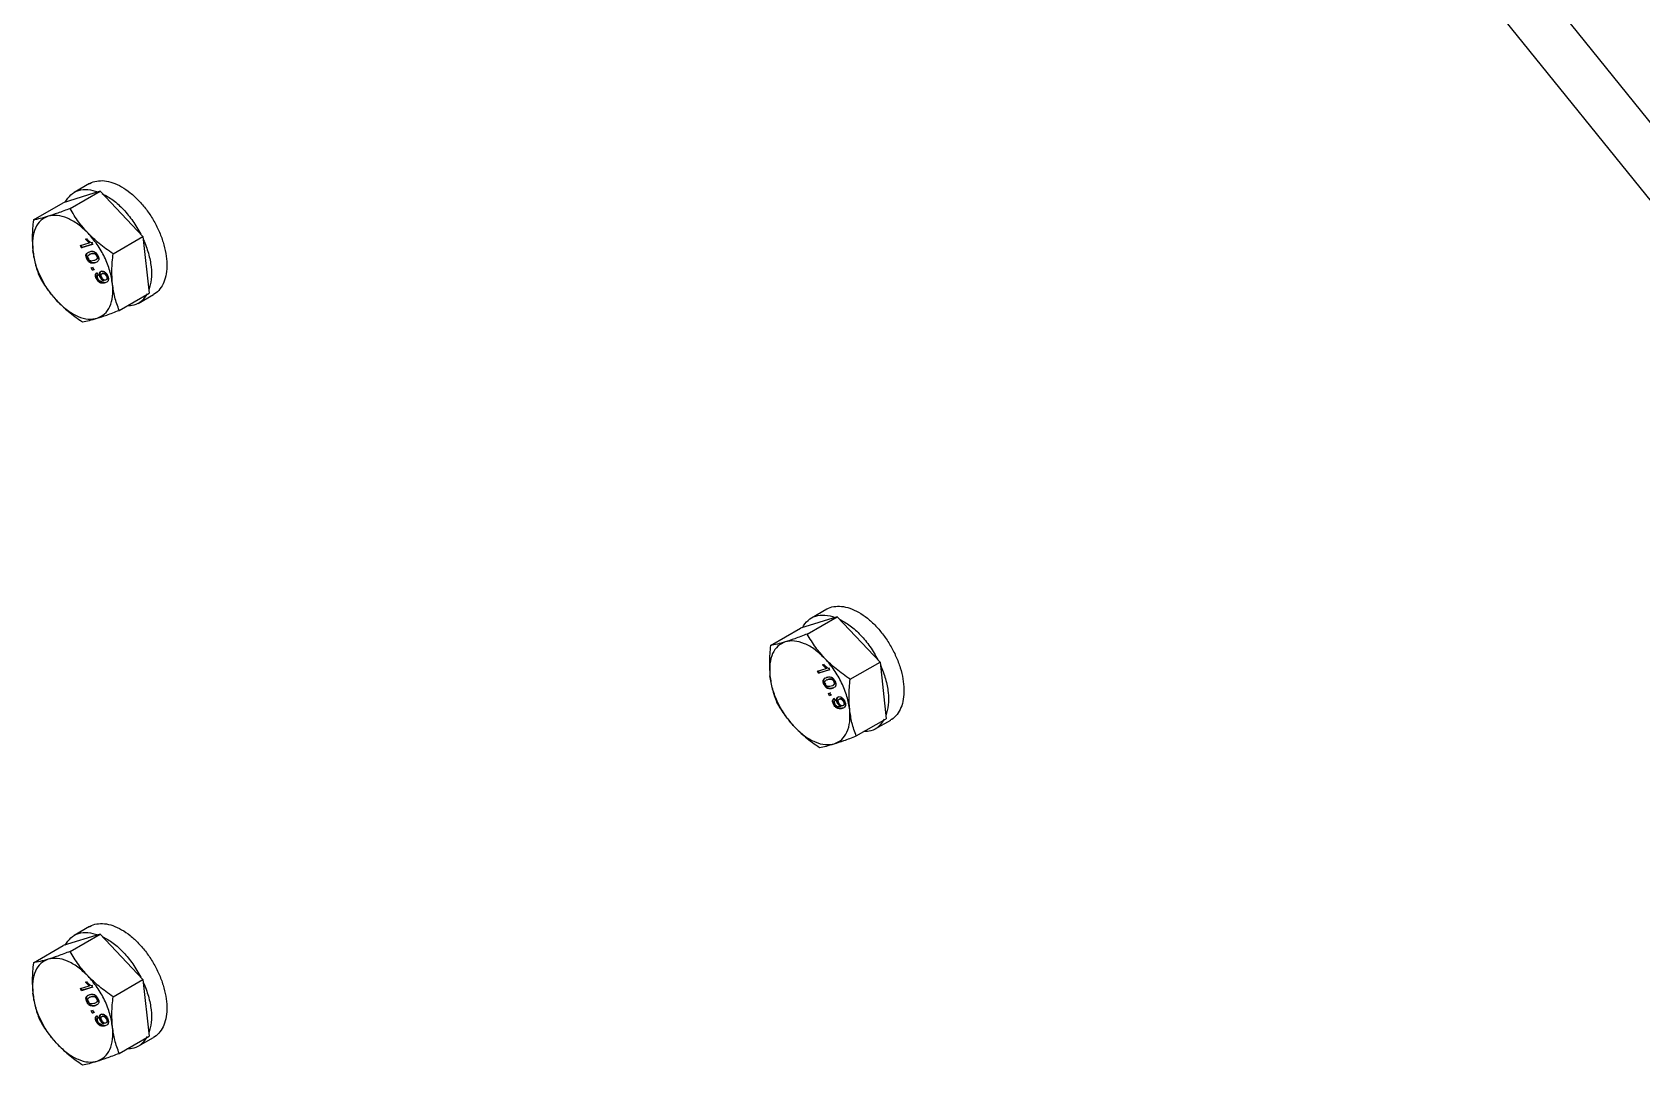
# Model space of a CAD drawing. Header units: millimetres. Extents: x 861 to 27901, y 673 to 17923.
# Drawn here: x 23263.9 to 23600.6, y 7633 to 7849 of the extents above; entities that cross this region are included whole.
import ezdxf

# ---------------------------------------------------------------- set-up
doc = ezdxf.new("R2010")
doc.units = ezdxf.units.MM
doc.header["$LTSCALE"] = 33.3

msp = doc.modelspace()

# ---------------------------------------------------------------- linework, layer by layer
at = {"color": 7, "linetype": 'Continuous', "lineweight": 25}
for p, q in [((23734.23, 7666.72), (23451.48, 8017.06)), ((23725.26, 7661.54), (23442.51, 8011.88)), ((23278.12, 7815.71), (23270.43, 7813.31)), ((23271.87, 7812.1), (23278.12, 7815.71)), ((23275.93, 7817.31), (23272.71, 7815.45)), ((23278.12, 7815.71), (23287.1, 7806.25)), ((23264.17, 7809.7), (23270.43, 7813.31)), ((23274.04, 7804.36), (23275.82, 7804.91)), ((23274.04, 7804.36), (23274.18, 7804.44)), ((23274.26, 7803.89), (23274.04, 7804.36)), ((23274.4, 7803.97), (23274.18, 7804.44)), ((23276.55, 7804.6), (23274.26, 7803.89)), ((23274.26, 7803.89), (23274.4, 7803.97)), ((23276.51, 7804.62), (23274.4, 7803.97)), ((23275.08, 7805.65), (23275.35, 7805.73)), ((23275.08, 7805.65), (23275.22, 7805.73)), ((23275.82, 7804.91), (23275.08, 7805.65)), ((23275.96, 7804.99), (23275.22, 7805.73)), ((23275.35, 7805.73), (23275.49, 7805.81)), ((23275.82, 7804.91), (23275.96, 7804.99)), ((23276.54, 7804.98), (23276.4, 7804.9)), ((23276.4, 7804.9), (23276.55, 7804.6)), ((23276.55, 7804.6), (23276.69, 7804.68)), ((23280.84, 7802.64), (23287.1, 7806.25)), ((23287.1, 7806.25), (23288.38, 7794.4)), ((23275.19, 7802.42), (23275.33, 7802.5)), ((23275.5, 7801.62), (23275.36, 7801.54)), ((23275.76, 7801.7), (23275.62, 7801.62)), ((23275.98, 7802.55), (23275.84, 7802.46)), ((23275.95, 7803.07), (23276.09, 7803.15)), ((23275.99, 7802.52), (23276.32, 7802.68)), ((23276.32, 7802.68), (23276.18, 7802.6)), ((23277.02, 7802.62), (23277.16, 7802.7)), ((23277.2, 7801.34), (23277.34, 7801.42)), ((23277.55, 7802.26), (23277.41, 7802.18)), ((23277.67, 7802.26), (23277.81, 7802.34)), ((23276.29, 7799.68), (23276.58, 7799.77)), ((23276.29, 7799.68), (23276.43, 7799.76)), ((23276.52, 7799.21), (23276.29, 7799.68)), ((23276.81, 7799.3), (23276.52, 7799.21)), ((23276.52, 7799.21), (23276.66, 7799.29)), ((23276.58, 7799.77), (23276.72, 7799.85)), ((23276.58, 7799.77), (23276.81, 7799.3)), ((23276.79, 7799.33), (23276.66, 7799.29)), ((23276.95, 7799.38), (23276.81, 7799.3)), ((23277.33, 7797.44), (23277.47, 7797.53)), ((23277.43, 7798.63), (23277.57, 7798.72)), ((23277.43, 7798.63), (23277.69, 7798.18)), ((23277.61, 7797.5), (23277.75, 7797.58)), ((23277.69, 7798.18), (23277.83, 7798.26)), ((23278.14, 7797.72), (23278.28, 7797.8)), ((23278.38, 7798.98), (23278.52, 7799.06)), ((23278.42, 7798.39), (23278.42, 7798.39)), ((23278.47, 7797.66), (23278.62, 7797.74)), ((23278.73, 7798.59), (23278.59, 7798.51)), ((23279.43, 7797.19), (23279.29, 7797.11)), ((23279.59, 7798.03), (23279.45, 7797.95)), ((23279.47, 7797.23), (23279.61, 7797.31)), ((23279.67, 7798.1), (23279.81, 7798.18)), ((23278.79, 7796.96), (23278.93, 7797.04)), ((23278.79, 7796.96), (23278.84, 7796.98)), ((23278.84, 7796.98), (23278.98, 7797.06)), ((23278.93, 7797.04), (23278.98, 7797.06)), ((23282.12, 7790.79), (23288.38, 7794.4)), ((23286.1, 7792.26), (23289.32, 7794.12)), ((23432.3, 7726.71), (23424.6, 7724.31)), ((23426.04, 7723.1), (23432.3, 7726.71)), ((23430.1, 7728.3), (23426.89, 7726.45)), ((23432.3, 7726.71), (23441.27, 7717.25)), ((23418.35, 7720.7), (23424.6, 7724.31)), ((23429.25, 7716.64), (23429.52, 7716.73)), ((23429.25, 7716.64), (23429.39, 7716.73)), ((23429.99, 7715.91), (23429.25, 7716.64)), ((23430.13, 7715.99), (23429.39, 7716.73)), ((23429.52, 7716.73), (23429.66, 7716.81)), ((23435.02, 7713.64), (23441.27, 7717.25)), ((23441.27, 7717.25), (23442.56, 7705.39)), ((23428.21, 7715.35), (23429.99, 7715.91)), ((23428.21, 7715.35), (23428.35, 7715.43)), ((23428.44, 7714.89), (23428.21, 7715.35)), ((23428.58, 7714.97), (23428.35, 7715.43)), ((23430.72, 7715.6), (23428.44, 7714.89)), ((23428.44, 7714.89), (23428.58, 7714.97)), ((23430.68, 7715.62), (23428.58, 7714.97)), ((23429.36, 7713.42), (23429.5, 7713.5)), ((23429.99, 7715.91), (23430.13, 7715.99)), ((23430.15, 7713.54), (23430.01, 7713.46)), ((23430.13, 7714.07), (23430.27, 7714.15)), ((23430.17, 7713.52), (23430.49, 7713.68)), ((23430.49, 7713.68), (23430.35, 7713.6)), ((23430.72, 7715.98), (23430.58, 7715.9)), ((23430.58, 7715.9), (23430.72, 7715.6)), ((23430.72, 7715.6), (23430.86, 7715.68)), ((23431.19, 7713.62), (23431.33, 7713.7)), ((23431.72, 7713.26), (23431.58, 7713.18)), ((23431.85, 7713.26), (23431.99, 7713.34)), ((23429.68, 7712.62), (23429.54, 7712.54)), ((23429.94, 7712.7), (23429.8, 7712.62)), ((23430.47, 7710.67), (23430.76, 7710.77)), ((23430.47, 7710.67), (23430.61, 7710.76)), ((23430.69, 7710.21), (23430.47, 7710.67)), ((23430.98, 7710.3), (23430.69, 7710.21)), ((23430.69, 7710.21), (23430.83, 7710.29)), ((23430.76, 7710.77), (23430.9, 7710.85)), ((23430.76, 7710.77), (23430.98, 7710.3)), ((23430.97, 7710.33), (23430.83, 7710.29)), ((23431.12, 7710.38), (23430.98, 7710.3)), ((23431.37, 7712.33), (23431.51, 7712.41)), ((23431.61, 7709.63), (23431.75, 7709.71)), ((23432.55, 7709.98), (23432.69, 7710.06)), ((23431.51, 7708.44), (23431.65, 7708.52)), ((23431.61, 7709.63), (23431.86, 7709.17)), ((23431.78, 7708.5), (23431.92, 7708.58)), ((23431.86, 7709.17), (23432, 7709.25)), ((23432.32, 7708.72), (23432.46, 7708.8)), ((23432.6, 7709.39), (23432.59, 7709.39)), ((23432.65, 7708.65), (23432.79, 7708.74)), ((23432.9, 7709.59), (23432.76, 7709.51)), ((23432.96, 7707.95), (23433.1, 7708.03)), ((23432.96, 7707.95), (23433.02, 7707.97)), ((23433.02, 7707.97), (23433.16, 7708.05)), ((23433.1, 7708.03), (23433.16, 7708.05)), ((23433.6, 7708.19), (23433.46, 7708.11)), ((23433.76, 7709.02), (23433.62, 7708.94)), ((23433.64, 7708.23), (23433.78, 7708.31)), ((23433.85, 7709.1), (23433.99, 7709.18)), ((23436.3, 7701.78), (23442.56, 7705.39)), ((23440.27, 7703.26), (23443.49, 7705.12)), ((23278.12, 7660.33), (23270.43, 7657.94)), ((23271.87, 7656.72), (23278.12, 7660.33)), ((23275.93, 7661.93), (23272.71, 7660.07)), ((23278.12, 7660.33), (23287.1, 7650.88)), ((23264.17, 7654.32), (23270.43, 7657.94)), ((23274.04, 7648.98), (23275.82, 7649.53)), ((23274.04, 7648.98), (23274.18, 7649.06)), ((23274.4, 7648.59), (23274.18, 7649.06)), ((23276.55, 7649.22), (23274.26, 7648.51)), ((23276.51, 7649.25), (23274.4, 7648.59)), ((23275.08, 7650.27), (23275.35, 7650.36)), ((23275.08, 7650.27), (23275.22, 7650.35)), ((23275.82, 7649.53), (23275.08, 7650.27)), ((23275.96, 7649.62), (23275.22, 7650.35)), ((23275.35, 7650.36), (23275.49, 7650.44)), ((23275.82, 7649.53), (23275.96, 7649.62)), ((23276.54, 7649.61), (23276.4, 7649.52)), ((23276.4, 7649.52), (23276.55, 7649.22)), ((23276.55, 7649.22), (23276.69, 7649.3)), ((23280.84, 7647.26), (23287.1, 7650.88)), ((23287.1, 7650.88), (23288.38, 7639.02)), ((23274.26, 7648.51), (23274.04, 7648.98)), ((23274.26, 7648.51), (23274.4, 7648.59)), ((23275.19, 7647.05), (23275.33, 7647.13)), ((23275.5, 7646.24), (23275.36, 7646.16)), ((23275.76, 7646.33), (23275.62, 7646.25)), ((23275.98, 7647.17), (23275.84, 7647.09)), ((23275.95, 7647.69), (23276.09, 7647.77)), ((23275.99, 7647.14), (23276.32, 7647.31)), ((23276.32, 7647.31), (23276.18, 7647.23)), ((23277.02, 7647.24), (23277.16, 7647.32)), ((23277.2, 7645.96), (23277.34, 7646.04)), ((23277.55, 7646.89), (23277.41, 7646.81)), ((23277.67, 7646.88), (23277.81, 7646.97)), ((23276.29, 7644.3), (23276.58, 7644.39)), ((23276.29, 7644.3), (23276.43, 7644.38)), ((23276.52, 7643.83), (23276.29, 7644.3)), ((23276.81, 7643.93), (23276.52, 7643.83)), ((23276.52, 7643.83), (23276.66, 7643.91)), ((23276.58, 7644.39), (23276.72, 7644.47)), ((23276.58, 7644.39), (23276.81, 7643.93)), ((23276.79, 7643.96), (23276.66, 7643.91)), ((23276.95, 7644.01), (23276.81, 7643.93)), ((23277.43, 7643.26), (23277.57, 7643.34)), ((23277.43, 7643.26), (23277.69, 7642.8)), ((23277.69, 7642.8), (23277.83, 7642.88)), ((23278.14, 7642.34), (23278.28, 7642.42)), ((23278.38, 7643.61), (23278.52, 7643.69)), ((23278.42, 7643.02), (23278.42, 7643.01)), ((23278.47, 7642.28), (23278.62, 7642.36)), ((23278.73, 7643.22), (23278.59, 7643.13)), ((23279.59, 7642.65), (23279.45, 7642.57)), ((23279.67, 7642.72), (23279.81, 7642.81)), ((23277.33, 7642.07), (23277.47, 7642.15)), ((23277.61, 7642.13), (23277.75, 7642.21)), ((23278.79, 7641.58), (23278.93, 7641.66)), ((23278.79, 7641.58), (23278.84, 7641.6)), ((23278.84, 7641.6), (23278.98, 7641.68)), ((23278.93, 7641.66), (23278.98, 7641.68)), ((23279.43, 7641.82), (23279.29, 7641.74)), ((23279.47, 7641.85), (23279.61, 7641.93)), ((23282.12, 7635.41), (23288.38, 7639.02)), ((23286.1, 7636.88), (23289.32, 7638.74))]:
    msp.add_line(p, q, dxfattribs=at)
for points, knots in [([(23275.94, 7817.3), (23275.95, 7817.31), (23276.36, 7817.64), (23277.4, 7817.89), (23279.01, 7817.98), (23280.78, 7817.57), (23282.61, 7816.72), (23284.44, 7815.46), (23286.21, 7813.83), (23287.84, 7811.9), (23289.28, 7809.74), (23290.46, 7807.43), (23291.36, 7805.05), (23291.93, 7802.7), (23292.15, 7800.46), (23292.01, 7798.42), (23291.53, 7796.64), (23290.69, 7795.25), (23289.92, 7794.41), (23289.38, 7794.18), (23289.3, 7794.15)], [0, 0, 0, 0, 0.002895, 0.064551, 0.126207, 0.187863, 0.249519, 0.311175, 0.372831, 0.434487, 0.496143, 0.557799, 0.619455, 0.681111, 0.742767, 0.804423, 0.866079, 0.927735, 0.989391, 1, 1, 1, 1]), ([(23271.87, 7812.1), (23270.97, 7811.76), (23269.29, 7811.12), (23267.91, 7810.67), (23267.27, 7810.47)], [0, 0, 0, 0, 0.532771, 1, 1, 1, 1]), ([(23275.6, 7806.94), (23274.93, 7807.7), (23273.48, 7809.35), (23272.43, 7811.14), (23271.87, 7812.1)], [0, 0, 0, 0, 0.467229, 1, 1, 1, 1]), ([(23264.17, 7809.7), (23264.06, 7808.53), (23263.85, 7806.35), (23263.99, 7804.3), (23264.06, 7803.34)], [0, 0, 0, 0, 0.532771, 1, 1, 1, 1]), ([(23267.27, 7810.47), (23266.69, 7810.3), (23265.46, 7809.93), (23264.62, 7809.78), (23264.17, 7809.7)], [0, 0, 0, 0, 0.467229, 1, 1, 1, 1]), ([(23275.35, 7805.73), (23275.51, 7805.55), (23275.85, 7805.19), (23276.22, 7805), (23276.4, 7804.9)], [0, 0, 0, 0, 0.500866, 1, 1, 1, 1]), ([(23280.84, 7802.64), (23279.83, 7803.34), (23277.94, 7804.65), (23276.35, 7806.21), (23275.6, 7806.94)], [0, 0, 0, 0, 0.532771, 1, 1, 1, 1]), ([(23264.06, 7803.34), (23264.2, 7802.42), (23264.49, 7800.45), (23265.12, 7798.75), (23265.45, 7797.85)], [0, 0, 0, 0, 0.4672291, 1, 1, 1, 1]), ([(23275.36, 7801.54), (23275.29, 7801.7), (23275.2, 7801.93), (23275.17, 7802.19), (23275.17, 7802.33), (23275.18, 7802.39), (23275.19, 7802.42)], [0, 0, 0, 0, 0.498795, 0.749148, 0.874576, 1, 1, 1, 1]), ([(23275.19, 7802.42), (23275.23, 7802.51), (23275.3, 7802.69), (23275.56, 7802.92), (23275.8, 7803.01), (23275.95, 7803.07)], [0, 0, 0, 0, 0.249754, 0.499871, 1, 1, 1, 1]), ([(23275.5, 7801.62), (23275.44, 7801.78), (23275.34, 7802.01), (23275.3, 7802.31), (23275.32, 7802.44), (23275.33, 7802.5)], [0, 0, 0, 0, 0.499036, 0.74951, 1, 1, 1, 1]), ([(23275.33, 7802.5), (23275.37, 7802.59), (23275.44, 7802.77), (23275.57, 7802.88), (23275.64, 7802.93)], [0, 0, 0, 0, 0.499636, 1, 1, 1, 1]), ([(23277.08, 7800.73), (23276.95, 7800.7), (23276.68, 7800.63), (23276.31, 7800.65), (23275.98, 7800.78), (23275.74, 7800.97), (23275.52, 7801.23), (23275.41, 7801.44), (23275.36, 7801.54)], [0, 0, 0, 0, 0.2504758, 0.5003474, 0.6257683, 0.7501762, 0.8749697, 1, 1, 1, 1]), ([(23277.22, 7800.81), (23277.09, 7800.78), (23276.82, 7800.71), (23276.45, 7800.73), (23276.12, 7800.86), (23275.88, 7801.05), (23275.66, 7801.31), (23275.55, 7801.52), (23275.5, 7801.62)], [0, 0, 0, 0, 0.2504715, 0.5003388, 0.6261881, 0.7501805, 0.8749718, 1, 1, 1, 1]), ([(23275.62, 7801.62), (23275.59, 7801.7), (23275.53, 7801.85), (23275.53, 7802.06), (23275.57, 7802.24), (23275.76, 7802.46), (23275.99, 7802.54), (23276.18, 7802.6)], [0, 0, 0, 0, 0.124696, 0.249462, 0.374432, 0.499637, 1, 1, 1, 1]), ([(23276.85, 7801.2), (23276.67, 7801.14), (23276.43, 7801.08), (23276.1, 7801.14), (23275.92, 7801.24), (23275.75, 7801.4), (23275.67, 7801.55), (23275.62, 7801.62)], [0, 0, 0, 0, 0.5004095, 0.6256126, 0.7505797, 0.8753437, 1, 1, 1, 1]), ([(23275.95, 7803.07), (23276.08, 7803.1), (23276.35, 7803.17), (23276.73, 7803.15), (23277.05, 7803.02), (23277.3, 7802.83), (23277.51, 7802.57), (23277.62, 7802.36), (23277.67, 7802.26)], [0, 0, 0, 0, 0.250482, 0.500346, 0.631705, 0.750221, 0.874987, 1, 1, 1, 1]), ([(23276.18, 7802.6), (23276.31, 7802.64), (23276.5, 7802.69), (23276.78, 7802.7), (23276.94, 7802.65), (23277.02, 7802.62)], [0, 0, 0, 0, 0.500372, 0.750515, 1, 1, 1, 1]), ([(23276.32, 7802.68), (23276.45, 7802.72), (23276.64, 7802.77), (23276.92, 7802.78), (23277.08, 7802.73), (23277.16, 7802.7)], [0, 0, 0, 0, 0.500372, 0.750515, 1, 1, 1, 1]), ([(23277.41, 7802.18), (23277.44, 7802.11), (23277.5, 7801.96), (23277.51, 7801.74), (23277.47, 7801.57), (23277.27, 7801.34), (23277.04, 7801.26), (23276.85, 7801.2)], [0, 0, 0, 0, 0.124745, 0.249484, 0.374471, 0.499648, 1, 1, 1, 1]), ([(23277.02, 7802.62), (23277.05, 7802.6), (23277.13, 7802.55), (23277.24, 7802.45), (23277.33, 7802.32), (23277.38, 7802.23), (23277.41, 7802.18)], [0, 0, 0, 0, 0.250158, 0.500156, 0.750032, 1, 1, 1, 1]), ([(23277.67, 7802.26), (23277.72, 7802.16), (23277.81, 7801.95), (23277.87, 7801.63), (23277.85, 7801.36), (23277.64, 7800.96), (23277.33, 7800.83), (23277.08, 7800.73)], [0, 0, 0, 0, 0.125373, 0.250644, 0.375698, 0.501113, 1, 1, 1, 1]), ([(23277.16, 7802.7), (23277.19, 7802.68), (23277.27, 7802.63), (23277.38, 7802.53), (23277.46, 7802.43), (23277.51, 7802.33), (23277.54, 7802.29), (23277.55, 7802.26)], [0, 0, 0, 0, 0.250055, 0.499949, 0.749722, 0.874857, 1, 1, 1, 1]), ([(23277.55, 7802.26), (23277.58, 7802.19), (23277.64, 7802.04), (23277.65, 7801.82), (23277.61, 7801.65), (23277.5, 7801.51), (23277.39, 7801.47), (23277.32, 7801.44)], [0, 0, 0, 0, 0.183123, 0.366237, 0.549716, 0.733474, 1, 1, 1, 1]), ([(23280.73, 7796.28), (23280.66, 7797.24), (23280.52, 7799.29), (23280.73, 7801.47), (23280.84, 7802.64)], [0, 0, 0, 0, 0.467229, 1, 1, 1, 1]), ([(23265.45, 7797.85), (23266.01, 7796.89), (23267.06, 7795.09), (23268.51, 7793.45), (23269.19, 7792.68)], [0, 0, 0, 0, 0.532771, 1, 1, 1, 1]), ([(23277.33, 7797.44), (23277.28, 7797.57), (23277.19, 7797.77), (23277.15, 7798.02), (23277.15, 7798.25), (23277.23, 7798.49), (23277.37, 7798.59), (23277.43, 7798.63)], [0, 0, 0, 0, 0.249859, 0.375718, 0.500481, 0.749846, 1, 1, 1, 1]), ([(23277.47, 7797.53), (23277.42, 7797.65), (23277.33, 7797.85), (23277.29, 7798.1), (23277.29, 7798.33), (23277.37, 7798.57), (23277.51, 7798.67), (23277.57, 7798.72)], [0, 0, 0, 0, 0.249859, 0.375956, 0.500482, 0.749847, 1, 1, 1, 1]), ([(23279.17, 7796.54), (23279.03, 7796.5), (23278.75, 7796.43), (23278.34, 7796.46), (23277.99, 7796.63), (23277.74, 7796.84), (23277.51, 7797.12), (23277.39, 7797.34), (23277.33, 7797.44)], [0, 0, 0, 0, 0.2504849, 0.5001185, 0.6278992, 0.7500924, 0.8749937, 1, 1, 1, 1]), ([(23279.31, 7796.62), (23279.17, 7796.58), (23278.89, 7796.51), (23278.48, 7796.54), (23278.13, 7796.71), (23277.88, 7796.92), (23277.65, 7797.2), (23277.53, 7797.42), (23277.47, 7797.53)], [0, 0, 0, 0, 0.250485, 0.500118, 0.62804, 0.750092, 0.874994, 1, 1, 1, 1]), ([(23277.69, 7798.18), (23277.65, 7798.14), (23277.57, 7798.08), (23277.52, 7797.96), (23277.51, 7797.83), (23277.52, 7797.73), (23277.56, 7797.61), (23277.59, 7797.54), (23277.61, 7797.5)], [0, 0, 0, 0, 0.2764768, 0.499318, 0.6237184, 0.7494962, 0.8747562, 1, 1, 1, 1]), ([(23277.61, 7797.5), (23277.65, 7797.43), (23277.72, 7797.29), (23277.87, 7797.12), (23278.04, 7796.99), (23278.37, 7796.89), (23278.6, 7796.93), (23278.79, 7796.96)], [0, 0, 0, 0, 0.125207, 0.25031, 0.375339, 0.50062, 1, 1, 1, 1]), ([(23278.14, 7797.72), (23278.11, 7797.79), (23278.04, 7797.94), (23277.99, 7798.16), (23277.97, 7798.37), (23277.99, 7798.56), (23278.05, 7798.72), (23278.16, 7798.89), (23278.29, 7798.95), (23278.38, 7798.98)], [0, 0, 0, 0, 0.1250741, 0.2500636, 0.3732612, 0.5001992, 0.6242961, 0.7503685, 1, 1, 1, 1]), ([(23278.28, 7797.8), (23278.27, 7797.84), (23278.23, 7797.91), (23278.18, 7798.06), (23278.13, 7798.24), (23278.11, 7798.45), (23278.13, 7798.64), (23278.19, 7798.8), (23278.26, 7798.92), (23278.33, 7798.95), (23278.35, 7798.97)], [0, 0, 0, 0, 0.07547, 0.150945, 0.301578, 0.450313, 0.603034, 0.752855, 0.90453, 1, 1, 1, 1]), ([(23278.84, 7796.98), (23278.78, 7797.01), (23278.64, 7797.08), (23278.45, 7797.26), (23278.28, 7797.47), (23278.19, 7797.64), (23278.14, 7797.72)], [0, 0, 0, 0, 0.248943, 0.49945, 0.750285, 1, 1, 1, 1]), ([(23278.98, 7797.06), (23278.92, 7797.09), (23278.78, 7797.16), (23278.59, 7797.34), (23278.41, 7797.55), (23278.33, 7797.72), (23278.28, 7797.8)], [0, 0, 0, 0, 0.24954, 0.50198, 0.751372, 1, 1, 1, 1]), ([(23278.47, 7797.66), (23278.43, 7797.76), (23278.37, 7797.9), (23278.34, 7798.09), (23278.35, 7798.22), (23278.38, 7798.33), (23278.45, 7798.45), (23278.53, 7798.48), (23278.59, 7798.51)], [0, 0, 0, 0, 0.249521, 0.373851, 0.499889, 0.624096, 0.750315, 1, 1, 1, 1]), ([(23278.38, 7798.98), (23278.48, 7799), (23278.63, 7799.03), (23278.87, 7798.96), (23279.06, 7798.86), (23279.24, 7798.72), (23279.47, 7798.48), (23279.59, 7798.25), (23279.67, 7798.1)], [0, 0, 0, 0, 0.249869, 0.376454, 0.500348, 0.627239, 0.750824, 1, 1, 1, 1]), ([(23279.29, 7797.11), (23279.22, 7797.1), (23279.13, 7797.08), (23278.98, 7797.12), (23278.86, 7797.18), (23278.75, 7797.27), (23278.61, 7797.42), (23278.53, 7797.56), (23278.47, 7797.66)], [0, 0, 0, 0, 0.249976, 0.378222, 0.500342, 0.627452, 0.750811, 1, 1, 1, 1]), ([(23278.59, 7798.51), (23278.66, 7798.52), (23278.79, 7798.55), (23279, 7798.47), (23279.15, 7798.35), (23279.31, 7798.2), (23279.39, 7798.05), (23279.45, 7797.95)], [0, 0, 0, 0, 0.25025, 0.499842, 0.629576, 0.750665, 1, 1, 1, 1]), ([(23278.73, 7798.59), (23278.8, 7798.6), (23278.93, 7798.63), (23279.14, 7798.55), (23279.29, 7798.43), (23279.45, 7798.28), (23279.53, 7798.13), (23279.59, 7798.03)], [0, 0, 0, 0, 0.2502502, 0.4998414, 0.6292884, 0.7506655, 1, 1, 1, 1]), ([(23279.67, 7798.1), (23279.72, 7798), (23279.81, 7797.79), (23279.87, 7797.49), (23279.87, 7797.21), (23279.78, 7796.91), (23279.54, 7796.67), (23279.29, 7796.58), (23279.17, 7796.54)], [0, 0, 0, 0, 0.125064, 0.25009, 0.37511, 0.500169, 0.749441, 1, 1, 1, 1]), ([(23279.45, 7797.95), (23279.49, 7797.85), (23279.55, 7797.7), (23279.57, 7797.51), (23279.55, 7797.39), (23279.51, 7797.28), (23279.43, 7797.18), (23279.34, 7797.14), (23279.29, 7797.11)], [0, 0, 0, 0, 0.249017, 0.372138, 0.499365, 0.623562, 0.749893, 1, 1, 1, 1]), ([(23279.59, 7798.03), (23279.63, 7797.93), (23279.69, 7797.78), (23279.71, 7797.59), (23279.69, 7797.47), (23279.65, 7797.36), (23279.57, 7797.26), (23279.48, 7797.22), (23279.43, 7797.19)], [0, 0, 0, 0, 0.249017, 0.371845, 0.499365, 0.623226, 0.749892, 1, 1, 1, 1]), ([(23282.12, 7790.79), (23281.79, 7791.69), (23281.16, 7793.39), (23280.87, 7795.36), (23280.73, 7796.28)], [0, 0, 0, 0, 0.532771, 1, 1, 1, 1]), ([(23287.98, 7794.27), (23287.61, 7793.73), (23286.87, 7792.63), (23285.38, 7791.77), (23284.21, 7791.72), (23283.7, 7791.7)], [0, 0, 0, 0, 0.362113, 0.724226, 1, 1, 1, 1]), ([(23269.19, 7792.68), (23269.93, 7791.95), (23271.53, 7790.39), (23273.42, 7789.08), (23274.43, 7788.39)], [0, 0, 0, 0, 0.467229, 1, 1, 1, 1]), ([(23277.53, 7789.15), (23278.17, 7789.36), (23279.54, 7789.81), (23281.23, 7790.45), (23282.12, 7790.79)], [0, 0, 0, 0, 0.467229, 1, 1, 1, 1]), ([(23274.43, 7788.39), (23274.88, 7788.47), (23275.72, 7788.62), (23276.95, 7788.98), (23277.53, 7789.15)], [0, 0, 0, 0, 0.532771, 1, 1, 1, 1]), ([(23430.11, 7728.29), (23430.13, 7728.31), (23430.54, 7728.64), (23431.58, 7728.89), (23433.18, 7728.98), (23434.95, 7728.56), (23436.78, 7727.72), (23438.62, 7726.46), (23440.38, 7724.83), (23442.01, 7722.9), (23443.45, 7720.74), (23444.64, 7718.43), (23445.53, 7716.05), (23446.1, 7713.7), (23446.32, 7711.46), (23446.18, 7709.42), (23445.7, 7707.64), (23444.86, 7706.24), (23444.1, 7705.4), (23443.55, 7705.18), (23443.47, 7705.15)], [0, 0, 0, 0, 0.0028951, 0.0645511, 0.126207, 0.187863, 0.249519, 0.3111749, 0.3728309, 0.4344869, 0.4961428, 0.5577988, 0.6194547, 0.6811107, 0.7427667, 0.8044226, 0.8660786, 0.9277346, 0.9893905, 1, 1, 1, 1]), ([(23418.35, 7720.7), (23418.23, 7719.53), (23418.02, 7717.34), (23418.17, 7715.29), (23418.24, 7714.34)], [0, 0, 0, 0, 0.532771, 1, 1, 1, 1]), ([(23421.44, 7721.46), (23420.87, 7721.29), (23419.63, 7720.93), (23418.79, 7720.78), (23418.35, 7720.7)], [0, 0, 0, 0, 0.467229, 1, 1, 1, 1]), ([(23426.04, 7723.1), (23425.14, 7722.76), (23423.46, 7722.12), (23422.08, 7721.67), (23421.44, 7721.46)], [0, 0, 0, 0, 0.532771, 1, 1, 1, 1]), ([(23429.78, 7717.93), (23429.1, 7718.7), (23427.65, 7720.34), (23426.6, 7722.14), (23426.04, 7723.1)], [0, 0, 0, 0, 0.467229, 1, 1, 1, 1]), ([(23429.52, 7716.73), (23429.69, 7716.55), (23430.03, 7716.18), (23430.39, 7715.99), (23430.58, 7715.9)], [0, 0, 0, 0, 0.500866, 1, 1, 1, 1]), ([(23435.02, 7713.64), (23434.01, 7714.33), (23432.11, 7715.64), (23430.52, 7717.2), (23429.78, 7717.93)], [0, 0, 0, 0, 0.532771, 1, 1, 1, 1]), ([(23418.24, 7714.34), (23418.37, 7713.42), (23418.66, 7711.45), (23419.29, 7709.75), (23419.63, 7708.84)], [0, 0, 0, 0, 0.467229, 1, 1, 1, 1]), ([(23429.54, 7712.54), (23429.47, 7712.69), (23429.37, 7712.93), (23429.34, 7713.19), (23429.35, 7713.33), (23429.36, 7713.39), (23429.36, 7713.42)], [0, 0, 0, 0, 0.498795, 0.749148, 0.874576, 1, 1, 1, 1]), ([(23429.36, 7713.42), (23429.4, 7713.51), (23429.48, 7713.69), (23429.73, 7713.92), (23429.97, 7714.01), (23430.13, 7714.07)], [0, 0, 0, 0, 0.249754, 0.499871, 1, 1, 1, 1]), ([(23429.68, 7712.62), (23429.61, 7712.77), (23429.51, 7713.01), (23429.48, 7713.31), (23429.49, 7713.44), (23429.5, 7713.5)], [0, 0, 0, 0, 0.499036, 0.74951, 1, 1, 1, 1]), ([(23429.5, 7713.5), (23429.54, 7713.59), (23429.61, 7713.77), (23429.75, 7713.88), (23429.81, 7713.93)], [0, 0, 0, 0, 0.499636, 1, 1, 1, 1]), ([(23429.8, 7712.62), (23429.77, 7712.69), (23429.71, 7712.85), (23429.7, 7713.06), (23429.74, 7713.23), (23429.94, 7713.46), (23430.17, 7713.54), (23430.35, 7713.6)], [0, 0, 0, 0, 0.124696, 0.249462, 0.374432, 0.499637, 1, 1, 1, 1]), ([(23430.13, 7714.07), (23430.26, 7714.1), (23430.52, 7714.17), (23430.9, 7714.15), (23431.23, 7714.01), (23431.47, 7713.83), (23431.69, 7713.56), (23431.79, 7713.36), (23431.85, 7713.26)], [0, 0, 0, 0, 0.250482, 0.500346, 0.631705, 0.750221, 0.874987, 1, 1, 1, 1]), ([(23430.35, 7713.6), (23430.48, 7713.63), (23430.67, 7713.68), (23430.96, 7713.7), (23431.11, 7713.64), (23431.19, 7713.62)], [0, 0, 0, 0, 0.5003723, 0.7505151, 1, 1, 1, 1]), ([(23430.49, 7713.68), (23430.62, 7713.71), (23430.81, 7713.76), (23431.1, 7713.78), (23431.25, 7713.72), (23431.33, 7713.7)], [0, 0, 0, 0, 0.500372, 0.750515, 1, 1, 1, 1]), ([(23431.58, 7713.18), (23431.61, 7713.1), (23431.68, 7712.95), (23431.69, 7712.74), (23431.64, 7712.56), (23431.45, 7712.33), (23431.21, 7712.26), (23431.03, 7712.2)], [0, 0, 0, 0, 0.124745, 0.249484, 0.374471, 0.499648, 1, 1, 1, 1]), ([(23431.19, 7713.62), (23431.23, 7713.59), (23431.3, 7713.55), (23431.41, 7713.45), (23431.51, 7713.32), (23431.56, 7713.23), (23431.58, 7713.18)], [0, 0, 0, 0, 0.250158, 0.500156, 0.750032, 1, 1, 1, 1]), ([(23431.85, 7713.26), (23431.89, 7713.15), (23431.98, 7712.94), (23432.05, 7712.63), (23432.03, 7712.35), (23431.82, 7711.96), (23431.5, 7711.83), (23431.25, 7711.73)], [0, 0, 0, 0, 0.125373, 0.250644, 0.375698, 0.501113, 1, 1, 1, 1]), ([(23431.33, 7713.7), (23431.37, 7713.67), (23431.44, 7713.63), (23431.55, 7713.53), (23431.63, 7713.42), (23431.69, 7713.33), (23431.71, 7713.28), (23431.72, 7713.26)], [0, 0, 0, 0, 0.250055, 0.499949, 0.749722, 0.874857, 1, 1, 1, 1]), ([(23431.72, 7713.26), (23431.75, 7713.19), (23431.82, 7713.03), (23431.83, 7712.82), (23431.78, 7712.65), (23431.67, 7712.51), (23431.56, 7712.47), (23431.5, 7712.44)], [0, 0, 0, 0, 0.183123, 0.366237, 0.549716, 0.733474, 1, 1, 1, 1]), ([(23434.91, 7707.28), (23434.84, 7708.23), (23434.69, 7710.28), (23434.9, 7712.47), (23435.02, 7713.64)], [0, 0, 0, 0, 0.467229, 1, 1, 1, 1]), ([(23431.25, 7711.73), (23431.12, 7711.69), (23430.86, 7711.62), (23430.48, 7711.64), (23430.16, 7711.78), (23429.91, 7711.96), (23429.7, 7712.23), (23429.59, 7712.43), (23429.54, 7712.54)], [0, 0, 0, 0, 0.250476, 0.500347, 0.625768, 0.750176, 0.87497, 1, 1, 1, 1]), ([(23431.39, 7711.81), (23431.26, 7711.77), (23431, 7711.7), (23430.62, 7711.72), (23430.3, 7711.86), (23430.05, 7712.05), (23429.84, 7712.31), (23429.73, 7712.52), (23429.68, 7712.62)], [0, 0, 0, 0, 0.2504715, 0.5003388, 0.6261881, 0.7501805, 0.8749718, 1, 1, 1, 1]), ([(23431.03, 7712.2), (23430.84, 7712.14), (23430.61, 7712.07), (23430.27, 7712.13), (23430.09, 7712.24), (23429.92, 7712.4), (23429.84, 7712.55), (23429.8, 7712.62)], [0, 0, 0, 0, 0.50041, 0.625613, 0.75058, 0.875344, 1, 1, 1, 1]), ([(23431.65, 7708.52), (23431.59, 7708.65), (23431.51, 7708.85), (23431.47, 7709.1), (23431.47, 7709.33), (23431.55, 7709.57), (23431.68, 7709.66), (23431.75, 7709.71)], [0, 0, 0, 0, 0.249859, 0.375956, 0.500482, 0.749847, 1, 1, 1, 1]), ([(23432.32, 7708.72), (23432.28, 7708.79), (23432.22, 7708.94), (23432.16, 7709.16), (23432.15, 7709.37), (23432.17, 7709.56), (23432.22, 7709.72), (23432.34, 7709.88), (23432.47, 7709.94), (23432.55, 7709.98)], [0, 0, 0, 0, 0.125074, 0.250064, 0.373261, 0.500199, 0.624296, 0.750369, 1, 1, 1, 1]), ([(23432.46, 7708.8), (23432.44, 7708.83), (23432.41, 7708.91), (23432.35, 7709.06), (23432.3, 7709.24), (23432.29, 7709.45), (23432.31, 7709.64), (23432.36, 7709.8), (23432.43, 7709.91), (23432.5, 7709.95), (23432.53, 7709.96)], [0, 0, 0, 0, 0.07547, 0.150945, 0.301578, 0.450313, 0.603034, 0.752855, 0.90453, 1, 1, 1, 1]), ([(23432.55, 7709.98), (23432.66, 7710), (23432.81, 7710.03), (23433.05, 7709.96), (23433.23, 7709.86), (23433.41, 7709.71), (23433.64, 7709.48), (23433.77, 7709.25), (23433.85, 7709.1)], [0, 0, 0, 0, 0.2498689, 0.3764535, 0.5003477, 0.6272386, 0.7508241, 1, 1, 1, 1]), ([(23419.63, 7708.84), (23420.19, 7707.89), (23421.24, 7706.09), (23422.69, 7704.45), (23423.36, 7703.68)], [0, 0, 0, 0, 0.532771, 1, 1, 1, 1]), ([(23431.51, 7708.44), (23431.45, 7708.57), (23431.37, 7708.77), (23431.33, 7709.02), (23431.33, 7709.25), (23431.41, 7709.49), (23431.54, 7709.58), (23431.61, 7709.63)], [0, 0, 0, 0, 0.249859, 0.375718, 0.500481, 0.749846, 1, 1, 1, 1]), ([(23433.34, 7707.54), (23433.2, 7707.5), (23432.92, 7707.42), (23432.52, 7707.46), (23432.17, 7707.63), (23431.91, 7707.84), (23431.68, 7708.12), (23431.56, 7708.33), (23431.51, 7708.44)], [0, 0, 0, 0, 0.250485, 0.500119, 0.627899, 0.750092, 0.874994, 1, 1, 1, 1]), ([(23433.48, 7707.62), (23433.34, 7707.58), (23433.06, 7707.51), (23432.66, 7707.54), (23432.31, 7707.71), (23432.05, 7707.92), (23431.82, 7708.2), (23431.71, 7708.41), (23431.65, 7708.52)], [0, 0, 0, 0, 0.250485, 0.500118, 0.62804, 0.750092, 0.874994, 1, 1, 1, 1]), ([(23431.86, 7709.17), (23431.82, 7709.14), (23431.75, 7709.08), (23431.69, 7708.95), (23431.68, 7708.83), (23431.7, 7708.72), (23431.73, 7708.61), (23431.77, 7708.54), (23431.78, 7708.5)], [0, 0, 0, 0, 0.276477, 0.499318, 0.623718, 0.749496, 0.874756, 1, 1, 1, 1]), ([(23431.78, 7708.5), (23431.82, 7708.43), (23431.89, 7708.29), (23432.05, 7708.12), (23432.21, 7707.99), (23432.54, 7707.89), (23432.78, 7707.92), (23432.96, 7707.95)], [0, 0, 0, 0, 0.125207, 0.25031, 0.375339, 0.50062, 1, 1, 1, 1]), ([(23433.02, 7707.97), (23432.95, 7708.01), (23432.82, 7708.08), (23432.63, 7708.26), (23432.45, 7708.47), (23432.36, 7708.63), (23432.32, 7708.72)], [0, 0, 0, 0, 0.248943, 0.49945, 0.750285, 1, 1, 1, 1]), ([(23433.16, 7708.05), (23433.09, 7708.09), (23432.96, 7708.16), (23432.77, 7708.34), (23432.59, 7708.55), (23432.5, 7708.71), (23432.46, 7708.8)], [0, 0, 0, 0, 0.24954, 0.50198, 0.751372, 1, 1, 1, 1]), ([(23432.65, 7708.65), (23432.61, 7708.75), (23432.55, 7708.9), (23432.52, 7709.09), (23432.52, 7709.22), (23432.55, 7709.33), (23432.62, 7709.44), (23432.71, 7709.48), (23432.76, 7709.51)], [0, 0, 0, 0, 0.249521, 0.373851, 0.499889, 0.624096, 0.750315, 1, 1, 1, 1]), ([(23433.46, 7708.11), (23433.4, 7708.1), (23433.3, 7708.08), (23433.15, 7708.12), (23433.04, 7708.18), (23432.92, 7708.27), (23432.78, 7708.42), (23432.7, 7708.56), (23432.65, 7708.65)], [0, 0, 0, 0, 0.249976, 0.378222, 0.500342, 0.627452, 0.750811, 1, 1, 1, 1]), ([(23432.76, 7709.51), (23432.83, 7709.52), (23432.96, 7709.55), (23433.17, 7709.46), (23433.33, 7709.35), (23433.48, 7709.19), (23433.56, 7709.04), (23433.62, 7708.94)], [0, 0, 0, 0, 0.25025, 0.499842, 0.629576, 0.750665, 1, 1, 1, 1]), ([(23432.9, 7709.59), (23432.97, 7709.6), (23433.1, 7709.63), (23433.31, 7709.54), (23433.47, 7709.43), (23433.62, 7709.27), (23433.7, 7709.13), (23433.76, 7709.02)], [0, 0, 0, 0, 0.25025, 0.499841, 0.629288, 0.750666, 1, 1, 1, 1]), ([(23433.85, 7709.1), (23433.89, 7709), (23433.98, 7708.79), (23434.04, 7708.49), (23434.04, 7708.21), (23433.95, 7707.9), (23433.71, 7707.67), (23433.47, 7707.58), (23433.34, 7707.54)], [0, 0, 0, 0, 0.125064, 0.25009, 0.37511, 0.500169, 0.749441, 1, 1, 1, 1]), ([(23433.62, 7708.94), (23433.66, 7708.84), (23433.72, 7708.7), (23433.74, 7708.51), (23433.73, 7708.38), (23433.69, 7708.28), (23433.61, 7708.17), (23433.52, 7708.14), (23433.46, 7708.11)], [0, 0, 0, 0, 0.249017, 0.372138, 0.499365, 0.623562, 0.749893, 1, 1, 1, 1]), ([(23433.76, 7709.02), (23433.8, 7708.93), (23433.86, 7708.78), (23433.88, 7708.59), (23433.87, 7708.46), (23433.83, 7708.36), (23433.75, 7708.25), (23433.66, 7708.22), (23433.6, 7708.19)], [0, 0, 0, 0, 0.249017, 0.371845, 0.499365, 0.623226, 0.749892, 1, 1, 1, 1]), ([(23436.3, 7701.78), (23435.96, 7702.69), (23435.33, 7704.39), (23435.04, 7706.36), (23434.91, 7707.28)], [0, 0, 0, 0, 0.532771, 1, 1, 1, 1]), ([(23423.36, 7703.68), (23424.11, 7702.95), (23425.7, 7701.39), (23427.6, 7700.08), (23428.6, 7699.38)], [0, 0, 0, 0, 0.467229, 1, 1, 1, 1]), ([(23442.15, 7705.27), (23441.78, 7704.72), (23441.05, 7703.63), (23439.55, 7702.77), (23438.38, 7702.72), (23437.88, 7702.69)], [0, 0, 0, 0, 0.362113, 0.724226, 1, 1, 1, 1]), ([(23428.6, 7699.38), (23429.05, 7699.46), (23429.89, 7699.61), (23431.13, 7699.98), (23431.7, 7700.15)], [0, 0, 0, 0, 0.532771, 1, 1, 1, 1]), ([(23431.7, 7700.15), (23432.34, 7700.36), (23433.72, 7700.81), (23435.4, 7701.44), (23436.3, 7701.78)], [0, 0, 0, 0, 0.467229, 1, 1, 1, 1]), ([(23275.94, 7661.92), (23275.95, 7661.94), (23276.36, 7662.27), (23277.4, 7662.52), (23279.01, 7662.61), (23280.78, 7662.19), (23282.61, 7661.34), (23284.44, 7660.08), (23286.21, 7658.46), (23287.84, 7656.53), (23289.28, 7654.37), (23290.46, 7652.05), (23291.36, 7649.68), (23291.93, 7647.33), (23292.15, 7645.09), (23292.01, 7643.05), (23291.53, 7641.27), (23290.69, 7639.87), (23289.92, 7639.03), (23289.38, 7638.81), (23289.3, 7638.77)], [0, 0, 0, 0, 0.002895, 0.064551, 0.126207, 0.187863, 0.249519, 0.311175, 0.372831, 0.434487, 0.496143, 0.557799, 0.619455, 0.681111, 0.742767, 0.804423, 0.866079, 0.927735, 0.989391, 1, 1, 1, 1]), ([(23271.87, 7656.72), (23270.97, 7656.38), (23269.29, 7655.75), (23267.91, 7655.3), (23267.27, 7655.09)], [0, 0, 0, 0, 0.532771, 1, 1, 1, 1]), ([(23275.6, 7651.56), (23274.93, 7652.33), (23273.48, 7653.97), (23272.43, 7655.77), (23271.87, 7656.72)], [0, 0, 0, 0, 0.467229, 1, 1, 1, 1]), ([(23264.17, 7654.32), (23264.06, 7653.16), (23263.85, 7650.97), (23263.99, 7648.92), (23264.06, 7647.96)], [0, 0, 0, 0, 0.532771, 1, 1, 1, 1]), ([(23267.27, 7655.09), (23266.69, 7654.92), (23265.46, 7654.55), (23264.62, 7654.4), (23264.17, 7654.32)], [0, 0, 0, 0, 0.467229, 1, 1, 1, 1]), ([(23275.35, 7650.36), (23275.51, 7650.17), (23275.85, 7649.81), (23276.22, 7649.62), (23276.4, 7649.52)], [0, 0, 0, 0, 0.500866, 1, 1, 1, 1]), ([(23280.84, 7647.26), (23279.83, 7647.96), (23277.94, 7649.27), (23276.35, 7650.83), (23275.6, 7651.56)], [0, 0, 0, 0, 0.5327709, 1, 1, 1, 1]), ([(23264.06, 7647.96), (23264.2, 7647.04), (23264.49, 7645.08), (23265.12, 7643.38), (23265.45, 7642.47)], [0, 0, 0, 0, 0.467229, 1, 1, 1, 1]), ([(23275.36, 7646.16), (23275.29, 7646.32), (23275.2, 7646.56), (23275.17, 7646.82), (23275.17, 7646.95), (23275.18, 7647.02), (23275.19, 7647.05)], [0, 0, 0, 0, 0.498795, 0.749148, 0.874576, 1, 1, 1, 1]), ([(23275.19, 7647.05), (23275.23, 7647.14), (23275.3, 7647.31), (23275.56, 7647.54), (23275.8, 7647.63), (23275.95, 7647.69)], [0, 0, 0, 0, 0.249754, 0.499871, 1, 1, 1, 1]), ([(23275.5, 7646.24), (23275.44, 7646.4), (23275.34, 7646.64), (23275.3, 7646.94), (23275.32, 7647.06), (23275.33, 7647.13)], [0, 0, 0, 0, 0.499036, 0.74951, 1, 1, 1, 1]), ([(23275.33, 7647.13), (23275.37, 7647.22), (23275.44, 7647.4), (23275.57, 7647.5), (23275.64, 7647.56)], [0, 0, 0, 0, 0.499636, 1, 1, 1, 1]), ([(23277.08, 7645.35), (23276.95, 7645.32), (23276.68, 7645.25), (23276.31, 7645.27), (23275.98, 7645.41), (23275.74, 7645.59), (23275.52, 7645.86), (23275.41, 7646.06), (23275.36, 7646.16)], [0, 0, 0, 0, 0.250476, 0.500347, 0.625768, 0.750176, 0.87497, 1, 1, 1, 1]), ([(23277.22, 7645.44), (23277.09, 7645.4), (23276.82, 7645.33), (23276.45, 7645.35), (23276.12, 7645.49), (23275.88, 7645.67), (23275.66, 7645.94), (23275.55, 7646.14), (23275.5, 7646.24)], [0, 0, 0, 0, 0.250472, 0.500339, 0.626188, 0.75018, 0.874972, 1, 1, 1, 1]), ([(23275.62, 7646.25), (23275.59, 7646.32), (23275.53, 7646.47), (23275.53, 7646.69), (23275.57, 7646.86), (23275.76, 7647.09), (23275.99, 7647.16), (23276.18, 7647.23)], [0, 0, 0, 0, 0.1246964, 0.2494617, 0.3744323, 0.4996371, 1, 1, 1, 1]), ([(23276.85, 7645.82), (23276.67, 7645.77), (23276.43, 7645.7), (23276.1, 7645.76), (23275.92, 7645.87), (23275.75, 7646.03), (23275.67, 7646.17), (23275.62, 7646.25)], [0, 0, 0, 0, 0.5004095, 0.6256126, 0.7505797, 0.8753437, 1, 1, 1, 1]), ([(23275.95, 7647.69), (23276.08, 7647.73), (23276.35, 7647.8), (23276.73, 7647.78), (23277.05, 7647.64), (23277.3, 7647.45), (23277.51, 7647.19), (23277.62, 7646.99), (23277.67, 7646.88)], [0, 0, 0, 0, 0.250482, 0.500346, 0.631705, 0.750221, 0.874987, 1, 1, 1, 1]), ([(23276.18, 7647.23), (23276.31, 7647.26), (23276.5, 7647.31), (23276.78, 7647.32), (23276.94, 7647.27), (23277.02, 7647.24)], [0, 0, 0, 0, 0.5003723, 0.7505151, 1, 1, 1, 1]), ([(23276.32, 7647.31), (23276.45, 7647.34), (23276.64, 7647.39), (23276.92, 7647.4), (23277.08, 7647.35), (23277.16, 7647.32)], [0, 0, 0, 0, 0.500372, 0.750515, 1, 1, 1, 1]), ([(23277.41, 7646.81), (23277.44, 7646.73), (23277.5, 7646.58), (23277.51, 7646.36), (23277.47, 7646.19), (23277.27, 7645.96), (23277.04, 7645.88), (23276.85, 7645.82)], [0, 0, 0, 0, 0.124745, 0.249484, 0.374471, 0.499648, 1, 1, 1, 1]), ([(23277.02, 7647.24), (23277.05, 7647.22), (23277.13, 7647.17), (23277.24, 7647.07), (23277.33, 7646.95), (23277.38, 7646.85), (23277.41, 7646.81)], [0, 0, 0, 0, 0.250158, 0.500156, 0.750032, 1, 1, 1, 1]), ([(23277.67, 7646.88), (23277.72, 7646.78), (23277.81, 7646.57), (23277.87, 7646.26), (23277.85, 7645.98), (23277.64, 7645.59), (23277.33, 7645.46), (23277.08, 7645.35)], [0, 0, 0, 0, 0.125373, 0.250644, 0.375698, 0.501113, 1, 1, 1, 1]), ([(23277.16, 7647.32), (23277.19, 7647.3), (23277.27, 7647.26), (23277.38, 7647.15), (23277.46, 7647.05), (23277.51, 7646.96), (23277.54, 7646.91), (23277.55, 7646.89)], [0, 0, 0, 0, 0.250055, 0.499949, 0.749722, 0.874857, 1, 1, 1, 1]), ([(23277.55, 7646.89), (23277.58, 7646.81), (23277.64, 7646.66), (23277.65, 7646.45), (23277.61, 7646.27), (23277.5, 7646.13), (23277.39, 7646.09), (23277.32, 7646.07)], [0, 0, 0, 0, 0.183123, 0.366237, 0.549716, 0.733474, 1, 1, 1, 1]), ([(23280.73, 7640.9), (23280.66, 7641.86), (23280.52, 7643.91), (23280.73, 7646.1), (23280.84, 7647.26)], [0, 0, 0, 0, 0.467229, 1, 1, 1, 1]), ([(23265.45, 7642.47), (23266.01, 7641.51), (23267.06, 7639.72), (23268.51, 7638.07), (23269.19, 7637.31)], [0, 0, 0, 0, 0.532771, 1, 1, 1, 1]), ([(23277.33, 7642.07), (23277.28, 7642.2), (23277.19, 7642.39), (23277.15, 7642.65), (23277.15, 7642.88), (23277.23, 7643.12), (23277.37, 7643.21), (23277.43, 7643.26)], [0, 0, 0, 0, 0.249859, 0.375718, 0.500481, 0.749846, 1, 1, 1, 1]), ([(23277.47, 7642.15), (23277.42, 7642.28), (23277.33, 7642.47), (23277.29, 7642.73), (23277.29, 7642.96), (23277.37, 7643.2), (23277.51, 7643.29), (23277.57, 7643.34)], [0, 0, 0, 0, 0.249859, 0.375956, 0.500482, 0.749847, 1, 1, 1, 1]), ([(23277.69, 7642.8), (23277.65, 7642.77), (23277.57, 7642.71), (23277.52, 7642.58), (23277.51, 7642.46), (23277.52, 7642.35), (23277.56, 7642.24), (23277.59, 7642.16), (23277.61, 7642.13)], [0, 0, 0, 0, 0.276477, 0.499318, 0.623718, 0.749496, 0.874756, 1, 1, 1, 1]), ([(23278.14, 7642.34), (23278.11, 7642.42), (23278.04, 7642.56), (23277.99, 7642.79), (23277.97, 7643), (23277.99, 7643.18), (23278.05, 7643.34), (23278.16, 7643.51), (23278.29, 7643.57), (23278.38, 7643.61)], [0, 0, 0, 0, 0.125074, 0.250064, 0.373261, 0.500199, 0.624296, 0.750369, 1, 1, 1, 1]), ([(23278.28, 7642.42), (23278.27, 7642.46), (23278.23, 7642.53), (23278.18, 7642.68), (23278.13, 7642.87), (23278.11, 7643.08), (23278.13, 7643.27), (23278.19, 7643.42), (23278.26, 7643.54), (23278.33, 7643.58), (23278.35, 7643.59)], [0, 0, 0, 0, 0.07547, 0.150945, 0.301578, 0.450313, 0.603034, 0.752855, 0.90453, 1, 1, 1, 1]), ([(23278.84, 7641.6), (23278.78, 7641.63), (23278.64, 7641.71), (23278.45, 7641.88), (23278.28, 7642.09), (23278.19, 7642.26), (23278.14, 7642.34)], [0, 0, 0, 0, 0.2489432, 0.4994503, 0.7502849, 1, 1, 1, 1]), ([(23278.98, 7641.68), (23278.92, 7641.72), (23278.78, 7641.79), (23278.59, 7641.96), (23278.41, 7642.18), (23278.33, 7642.34), (23278.28, 7642.42)], [0, 0, 0, 0, 0.2495405, 0.5019797, 0.7513718, 1, 1, 1, 1]), ([(23278.47, 7642.28), (23278.43, 7642.38), (23278.37, 7642.53), (23278.34, 7642.71), (23278.35, 7642.84), (23278.38, 7642.95), (23278.45, 7643.07), (23278.53, 7643.11), (23278.59, 7643.13)], [0, 0, 0, 0, 0.249521, 0.373851, 0.499889, 0.624096, 0.750315, 1, 1, 1, 1]), ([(23278.38, 7643.61), (23278.48, 7643.63), (23278.63, 7643.66), (23278.87, 7643.58), (23279.06, 7643.48), (23279.24, 7643.34), (23279.47, 7643.1), (23279.59, 7642.88), (23279.67, 7642.72)], [0, 0, 0, 0, 0.249869, 0.376454, 0.500348, 0.627239, 0.750824, 1, 1, 1, 1]), ([(23278.59, 7643.13), (23278.66, 7643.15), (23278.79, 7643.17), (23279, 7643.09), (23279.15, 7642.97), (23279.31, 7642.82), (23279.39, 7642.67), (23279.45, 7642.57)], [0, 0, 0, 0, 0.25025, 0.499842, 0.629576, 0.750665, 1, 1, 1, 1]), ([(23278.73, 7643.22), (23278.8, 7643.23), (23278.93, 7643.25), (23279.14, 7643.17), (23279.29, 7643.05), (23279.45, 7642.9), (23279.53, 7642.75), (23279.59, 7642.65)], [0, 0, 0, 0, 0.2502502, 0.4998414, 0.6292884, 0.7506655, 1, 1, 1, 1]), ([(23279.67, 7642.72), (23279.72, 7642.62), (23279.81, 7642.42), (23279.87, 7642.11), (23279.87, 7641.84), (23279.78, 7641.53), (23279.54, 7641.29), (23279.29, 7641.21), (23279.17, 7641.16)], [0, 0, 0, 0, 0.125064, 0.25009, 0.37511, 0.500169, 0.749441, 1, 1, 1, 1]), ([(23279.45, 7642.57), (23279.49, 7642.47), (23279.55, 7642.32), (23279.57, 7642.13), (23279.55, 7642.01), (23279.51, 7641.91), (23279.43, 7641.8), (23279.34, 7641.76), (23279.29, 7641.74)], [0, 0, 0, 0, 0.249017, 0.372138, 0.499365, 0.623562, 0.749893, 1, 1, 1, 1]), ([(23279.59, 7642.65), (23279.63, 7642.55), (23279.69, 7642.4), (23279.71, 7642.22), (23279.69, 7642.09), (23279.65, 7641.99), (23279.57, 7641.88), (23279.48, 7641.84), (23279.43, 7641.82)], [0, 0, 0, 0, 0.249017, 0.371845, 0.499365, 0.623226, 0.749892, 1, 1, 1, 1]), ([(23279.17, 7641.16), (23279.03, 7641.13), (23278.75, 7641.05), (23278.34, 7641.09), (23277.99, 7641.25), (23277.74, 7641.47), (23277.51, 7641.74), (23277.39, 7641.96), (23277.33, 7642.07)], [0, 0, 0, 0, 0.250485, 0.500119, 0.627899, 0.750092, 0.874994, 1, 1, 1, 1]), ([(23279.31, 7641.24), (23279.17, 7641.21), (23278.89, 7641.13), (23278.48, 7641.17), (23278.13, 7641.34), (23277.88, 7641.55), (23277.65, 7641.82), (23277.53, 7642.04), (23277.47, 7642.15)], [0, 0, 0, 0, 0.250485, 0.500118, 0.62804, 0.750092, 0.874994, 1, 1, 1, 1]), ([(23277.61, 7642.13), (23277.65, 7642.06), (23277.72, 7641.92), (23277.87, 7641.74), (23278.04, 7641.62), (23278.37, 7641.51), (23278.6, 7641.55), (23278.79, 7641.58)], [0, 0, 0, 0, 0.125207, 0.25031, 0.375339, 0.50062, 1, 1, 1, 1]), ([(23279.29, 7641.74), (23279.22, 7641.72), (23279.13, 7641.71), (23278.98, 7641.74), (23278.86, 7641.8), (23278.75, 7641.89), (23278.61, 7642.04), (23278.53, 7642.19), (23278.47, 7642.28)], [0, 0, 0, 0, 0.249976, 0.378222, 0.500342, 0.627452, 0.750811, 1, 1, 1, 1]), ([(23282.12, 7635.41), (23281.79, 7636.32), (23281.16, 7638.02), (23280.87, 7639.98), (23280.73, 7640.9)], [0, 0, 0, 0, 0.532771, 1, 1, 1, 1]), ([(23269.19, 7637.31), (23269.93, 7636.58), (23271.53, 7635.02), (23273.42, 7633.71), (23274.43, 7633.01)], [0, 0, 0, 0, 0.467229, 1, 1, 1, 1]), ([(23287.98, 7638.9), (23287.61, 7638.35), (23286.87, 7637.26), (23285.38, 7636.4), (23284.21, 7636.34), (23283.7, 7636.32)], [0, 0, 0, 0, 0.362113, 0.724226, 1, 1, 1, 1]), ([(23274.43, 7633.01), (23274.88, 7633.09), (23275.72, 7633.24), (23276.95, 7633.61), (23277.53, 7633.78)], [0, 0, 0, 0, 0.532771, 1, 1, 1, 1]), ([(23277.53, 7633.78), (23278.17, 7633.99), (23279.54, 7634.43), (23281.23, 7635.07), (23282.12, 7635.41)], [0, 0, 0, 0, 0.467229, 1, 1, 1, 1])]:
    msp.add_open_spline(points, degree=3, knots=knots, dxfattribs=at)
for points in [[(23270.83, 7813.44), (23271.2, 7813.99), (23271.93, 7815.09), (23273.58, 7815.95), (23275.52, 7816.21), (23276.99, 7815.79), (23277.72, 7815.58)], [(23278.59, 7815.21), (23279.35, 7814.79), (23280.86, 7813.95), (23283.04, 7811.94), (23285.05, 7809.53), (23286.1, 7807.68), (23286.63, 7806.75)], [(23275.6, 7806.94), (23274.9, 7807.6), (23273.5, 7808.94), (23271.27, 7810.18), (23269.11, 7810.8), (23267.88, 7810.58), (23267.27, 7810.47)], [(23267.27, 7810.47), (23266.72, 7810.21), (23265.62, 7809.71), (23264.54, 7808.08), (23263.93, 7805.96), (23264.02, 7804.21), (23264.06, 7803.34)], [(23280.73, 7796.28), (23280.58, 7797.2), (23280.28, 7799.04), (23279.13, 7801.91), (23277.58, 7804.65), (23276.26, 7806.17), (23275.6, 7806.94)], [(23287.17, 7805.63), (23287.56, 7804.66), (23288.33, 7802.72), (23288.87, 7799.85), (23288.93, 7797.18), (23288.52, 7795.74), (23288.31, 7795.02)], [(23269.19, 7792.68), (23268.53, 7793.44), (23267.22, 7794.97), (23265.67, 7797.71), (23264.52, 7800.58), (23264.21, 7802.42), (23264.06, 7803.34)], [(23277.53, 7789.15), (23278.07, 7789.4), (23279.17, 7789.91), (23280.25, 7791.54), (23280.86, 7793.66), (23280.77, 7795.41), (23280.73, 7796.28)], [(23269.19, 7792.68), (23269.89, 7792.01), (23271.29, 7790.68), (23273.52, 7789.44), (23275.68, 7788.82), (23276.91, 7789.04), (23277.53, 7789.15)], [(23425.01, 7724.43), (23425.37, 7724.99), (23426.1, 7726.09), (23427.76, 7726.95), (23429.7, 7727.21), (23431.16, 7726.79), (23431.89, 7726.58)], [(23432.77, 7726.21), (23433.52, 7725.79), (23435.03, 7724.95), (23437.22, 7722.94), (23439.22, 7720.53), (23440.28, 7718.67), (23440.8, 7717.74)], [(23421.44, 7721.46), (23420.89, 7721.21), (23419.8, 7720.71), (23418.72, 7719.08), (23418.11, 7716.96), (23418.19, 7715.21), (23418.24, 7714.34)], [(23429.78, 7717.93), (23429.08, 7718.6), (23427.68, 7719.94), (23425.45, 7721.18), (23423.29, 7721.8), (23422.06, 7721.57), (23421.44, 7721.46)], [(23434.91, 7707.28), (23434.75, 7708.2), (23434.45, 7710.04), (23433.3, 7712.9), (23431.75, 7715.65), (23430.44, 7717.17), (23429.78, 7717.93)], [(23441.34, 7716.63), (23441.73, 7715.66), (23442.51, 7713.71), (23443.04, 7710.85), (23443.11, 7708.18), (23442.69, 7706.74), (23442.49, 7706.02)], [(23423.36, 7703.68), (23422.71, 7704.44), (23421.39, 7705.97), (23419.84, 7708.71), (23418.69, 7711.58), (23418.39, 7713.42), (23418.24, 7714.34)], [(23431.7, 7700.15), (23432.25, 7700.4), (23433.34, 7700.9), (23434.42, 7702.53), (23435.03, 7704.66), (23434.95, 7706.4), (23434.91, 7707.28)], [(23423.36, 7703.68), (23424.06, 7703.01), (23425.46, 7701.67), (23427.69, 7700.44), (23429.85, 7699.82), (23431.08, 7700.04), (23431.7, 7700.15)], [(23270.83, 7658.06), (23271.2, 7658.61), (23271.93, 7659.71), (23273.58, 7660.57), (23275.52, 7660.83), (23276.99, 7660.42), (23277.72, 7660.21)], [(23278.59, 7659.84), (23279.35, 7659.42), (23280.86, 7658.58), (23283.04, 7656.57), (23285.05, 7654.16), (23286.1, 7652.3), (23286.63, 7651.37)], [(23267.27, 7655.09), (23266.72, 7654.84), (23265.62, 7654.33), (23264.54, 7652.71), (23263.93, 7650.58), (23264.02, 7648.84), (23264.06, 7647.96)], [(23275.6, 7651.56), (23274.9, 7652.23), (23273.5, 7653.56), (23271.27, 7654.8), (23269.11, 7655.42), (23267.88, 7655.2), (23267.27, 7655.09)], [(23280.73, 7640.9), (23280.58, 7641.82), (23280.28, 7643.66), (23279.13, 7646.53), (23277.58, 7649.27), (23276.26, 7650.8), (23275.6, 7651.56)], [(23287.17, 7650.26), (23287.56, 7649.28), (23288.33, 7647.34), (23288.87, 7644.47), (23288.93, 7641.8), (23288.52, 7640.36), (23288.31, 7639.64)], [(23269.19, 7637.31), (23268.53, 7638.07), (23267.22, 7639.59), (23265.67, 7642.34), (23264.52, 7645.2), (23264.21, 7647.04), (23264.06, 7647.96)], [(23277.53, 7633.78), (23278.07, 7634.03), (23279.17, 7634.53), (23280.25, 7636.16), (23280.86, 7638.28), (23280.77, 7640.03), (23280.73, 7640.9)], [(23269.19, 7637.31), (23269.89, 7636.64), (23271.29, 7635.3), (23273.52, 7634.06), (23275.68, 7633.44), (23276.91, 7633.67), (23277.53, 7633.78)]]:
    msp.add_open_spline(points, degree=3, dxfattribs=at)

doc.saveas('drawing.dxf')
